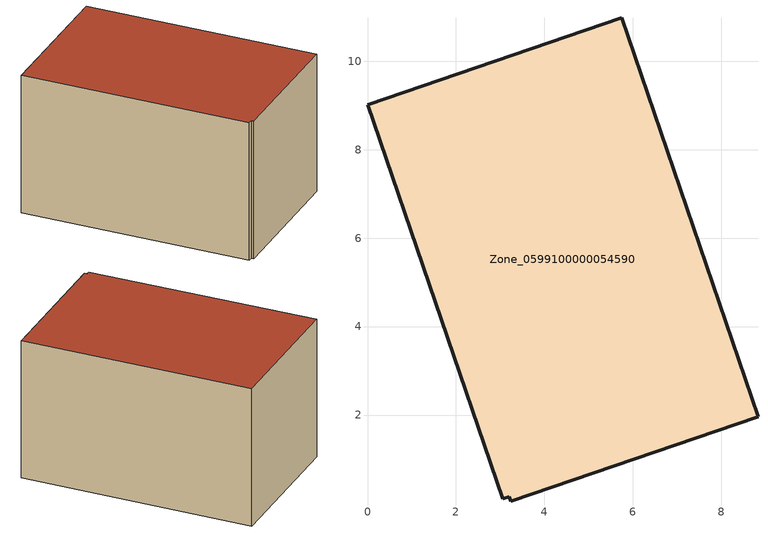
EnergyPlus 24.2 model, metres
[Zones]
Zone_0599100000054590
 floor ground (C_G): 5.75,10.98 8.83,1.96 3.24,0.05 3.21,0.16 3.05,0.1 0,9.01 z0
 wall outside (C_F): 8.83,1.96 5.75,10.98 0,9.01 3.05,0.1 3.21,0.16 3.24,0.05 8.83,1.96 z0:5.87
 roof outside (C_R): 5.75,10.98 0,9.01 3.05,0.1 3.21,0.16 3.24,0.05 8.83,1.96 z5.87
[BUILDING]
Pand.0599100000054590: North Axis=0; Terrain=City; Loads Convergence Tolerance Value=0.04; Temperature Convergence Tolerance Value=0.4; Solar Distribution=FullExterior; Maximum Number of Warmup Days=25; Minimum Number of Warmup Days=1
[Site:Location]
Rotterdam.The.Hague.AP_ZH_NLD Design_Conditions: Latitude=51.96; Longitude=4.45; Time Zone=1; Elevation=-4.5
[SITE:GROUNDTEMPERATURE:BUILDINGSURFACE]
18, 18, 18, 18, 18, 18, 18, 18, 18, 18, 18, 18
[MATERIAL] Thermal Absorptance=0.9; Solar Absorptance=0.7; Visible Absorptance=0.7
Name | Roughness | Thickness | Conductivity | Density | Specific Heat
G.TC.1946-1964 | MediumSmooth | 0.15 | 1 | 540 | 1210
F.TC.1946-1964 | Rough | 0.3 | 0.857143 | 1920 | 840
R.TC.1946-1964 | MediumRough | 0.2 | 0.235294 | 1500 | 1000
[CONSTRUCTION]
C_G: G.TC.1946-1964
C_F: F.TC.1946-1964
C_R: R.TC.1946-1964
[ZONE]
Zone_0599100000054590: Type=1; Multiplier=1; Ceiling Height=Autocalculate; Volume=Autocalculate; Floor Area=autocalculate; Part of Total Floor Area=Yes
[ZONEINFILTRATION:DESIGNFLOWRATE]
Infil_Zone_0599100000054590: Zone or ZoneList or Space or SpaceList=Zone_0599100000054590; Schedule=AlwaysOn; Design Flow Rate Calculation Method=Flow/Area; Flow Rate per Floor Area=0.003; Constant Term Coefficient=1; Temperature Term Coefficient=0; Velocity Term Coefficient=0; Velocity Squared Term Coefficient=0
[HVACTEMPLATE:ZONE:IDEALLOADSAIRSYSTEM]
Zone_0599100000054590: Maximum Heating Supply Air Temperature=50; Minimum Cooling Supply Air Temperature=13; Maximum Heating Supply Air Humidity Ratio=0.0156; Minimum Cooling Supply Air Humidity Ratio=0.0077; Heating Limit=NoLimit; Cooling Limit=NoLimit; Dehumidification Control Type=ConstantSensibleHeatRatio; Cooling Sensible Heat Ratio=0.7; Dehumidification Setpoint=60; Humidification Control Type=None; Humidification Setpoint=30; Outdoor Air Method=None; Outdoor Air Flow Rate per Person=0.00944; Outdoor Air Flow Rate per Zone Floor Area=0; Outdoor Air Flow Rate per Zone=0; Demand Controlled Ventilation Type=None; Outdoor Air Economizer Type=NoEconomizer; Heat Recovery Type=None; Sensible Heat Recovery Effectiveness=0.7; Latent Heat Recovery Effectiveness=0.65
[ZONECONTROL:THERMOSTAT]
ThermostatControl_Zone_0599100000054590: Zone or ZoneList=Zone_0599100000054590; Control Type Schedule=DualSetpointControlType; Control 1=Thermostat_Zone_0599100000054590; Temperature Difference Between Cutout And Setpoint=0
[THERMOSTATSETPOINT:DUALSETPOINT]
Thermostat_Zone_0599100000054590: Heating Setpoint Temperature Schedule=HeatingSetpoint_Zone_0599100000054590; Cooling Setpoint Temperature Schedule=CoolingSetpoint_Zone_0599100000054590
[SCHEDULE:COMPACT]
HeatingSetpoint_Zone_0599100000054590: Through: 12/31, For: AllDays, Until: 24:00, 21
CoolingSetpoint_Zone_0599100000054590: Through: 12/31, For: AllDays, Until: 24:00, 24
DualSetpointControlType: Through: 12/31, For: AllDays, Until: 24:00, 4
AlwaysOn: Through: 12/31, For: AllDays, Until: 24:00, 1
